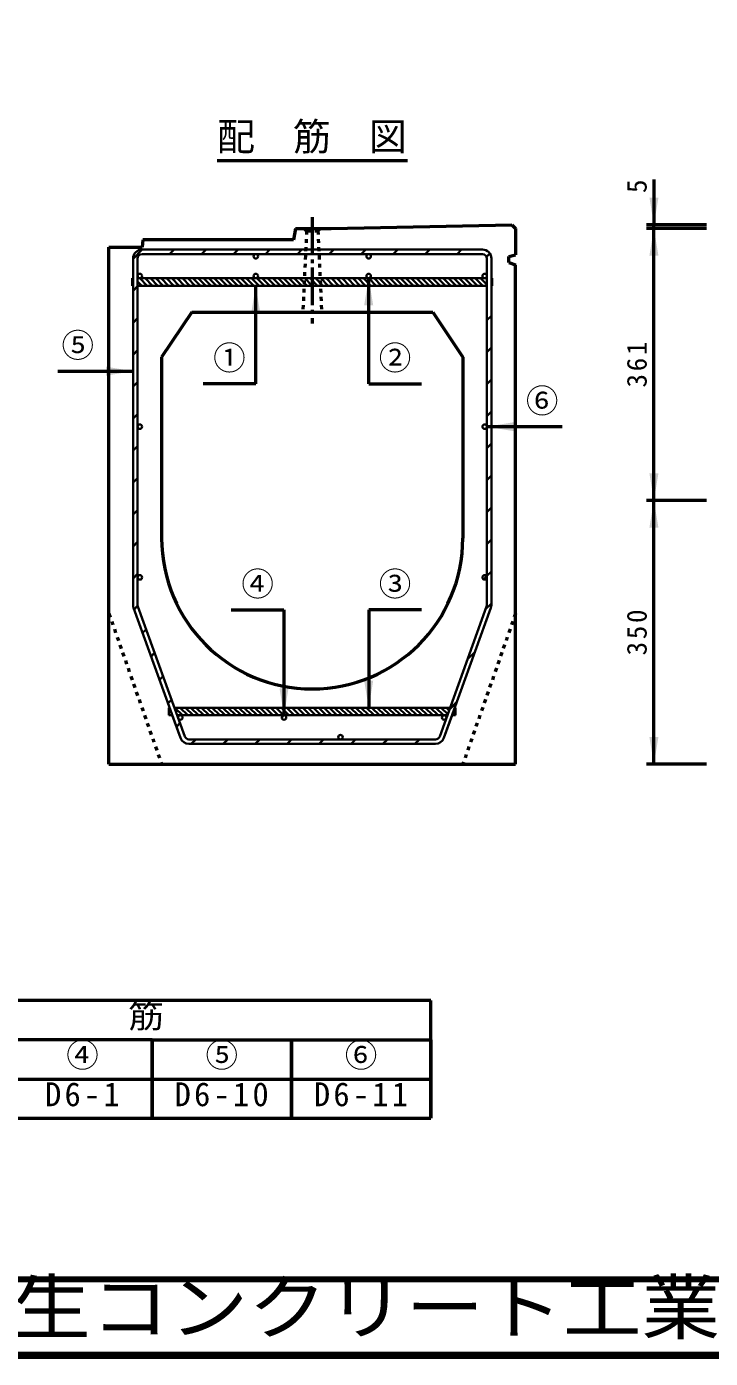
# Model space of a CAD drawing. Units: millimetres, scale not verified. Extents: x 100 to 4105, y 100 to 2870.
# Drawn here: x 1020 to 1928, y 100 to 1867 of the extents above; entities that cross this region are included whole.
import ezdxf
from ezdxf.enums import TextEntityAlignment as Align

# ---------------------------------------------------------------- set-up
doc = ezdxf.new("R2010")
doc.units = ezdxf.units.MM
doc.header["$LTSCALE"] = 5
doc.linetypes.add('USER1', pattern=[2.2, 1, -1.2])
doc.linetypes.add('USER2', pattern=[13.4, 10, -1.2, 1, -1.2])
doc.layers.add('V-nasSTD', color=7, linetype='Continuous', lineweight=35)
doc.styles.add('ＭＳ ゴシック', font='')
doc.styles.get('ＭＳ ゴシック').set_extended_font_data('MS Gothic')

msp = doc.modelspace()

# ---------------------------------------------------------------- hatches: boundary and pattern name
at = {"layer": 'V-nasSTD'}
for points in [[(1847.262, 1640.397), (1853.262, 1604.397), (1859.262, 1640.397)], [(1859.262, 1563.397), (1853.262, 1599.397), (1847.262, 1563.397)], [(1318.422, 1487.35), (1324.422, 1523.35), (1330.422, 1487.35)], [(1480.422, 1497.35), (1474.422, 1533.35), (1468.422, 1497.35)], [(1125.422, 1404.051), (1161.422, 1410.051), (1125.422, 1416.051)], [(1667.422, 1330.35), (1631.422, 1336.35), (1667.422, 1342.35)], [(1847.262, 1274.397), (1853.262, 1238.397), (1859.262, 1274.397)], [(1859.262, 1202.397), (1853.262, 1238.397), (1847.262, 1202.397)], [(1480.422, 999.35), (1474.422, 963.35), (1468.422, 999.35)], [(1355.922, 989.35), (1361.922, 953.35), (1367.922, 989.35)], [(1847.262, 924.397), (1853.262, 888.397), (1859.262, 924.397)]]:
    msp.add_hatch(color=256, dxfattribs=at).paths.add_polyline_path(points)

# ---------------------------------------------------------------- linework, layer by layer
at = {"layer": 'V-nasSTD', "lineweight": 50}
for p, q in [((1273.019, 1689.397), (1525.826, 1689.397)), ((1853.262, 1664.397), (1853.262, 1604.397)), ((1377.422, 1599.397), (1374.422, 1584.397)), ((1377.422, 1599.397), (1424.422, 1599.397)), ((1424.422, 1599.397), (1664.422, 1604.397)), ((1664.422, 1604.397), (1669.422, 1599.397)), ((1669.422, 1599.397), (1669.422, 1564.412)), ((1923.262, 1604.397), (1843.262, 1604.397)), ((1923.262, 1599.397), (1843.262, 1599.397)), ((1853.262, 1599.397), (1853.262, 1604.397)), ((1853.262, 1238.397), (1853.262, 1599.397)), ((1129.422, 888.397), (1129.422, 1574.397)), ((1129.422, 1574.397), (1173.422, 1574.397)), ((1174.422, 1584.397), (1173.422, 1574.397)), ((1374.422, 1584.397), (1174.422, 1584.397)), ((1660.422, 1562.397), (1669.422, 1564.412)), ((1660.422, 1554.397), (1660.422, 1562.397)), ((1660.422, 1554.397), (1669.422, 1551.039)), ((1669.422, 888.397), (1669.422, 1551.039)), ((1324.422, 1393.35), (1324.422, 1523.35)), ((1474.422, 1393.35), (1474.422, 1533.35)), ((1239.422, 1488.397), (1199.422, 1428.397)), ((1239.422, 1488.397), (1559.422, 1488.397)), ((1559.422, 1488.397), (1599.422, 1428.397)), ((1199.422, 1428.397), (1199.422, 1188.397)), ((1599.422, 1428.397), (1599.422, 1188.397)), ((1061.422, 1410.051), (1161.422, 1410.051)), ((1324.422, 1393.35), (1254.422, 1393.35)), ((1474.422, 1393.35), (1544.422, 1393.35)), ((1731.422, 1336.35), (1631.422, 1336.35)), ((1923.262, 1238.397), (1843.262, 1238.397)), ((1853.262, 888.397), (1853.262, 1238.397)), ((1291.922, 1093.35), (1361.922, 1093.35)), ((1361.922, 1093.35), (1361.922, 953.35)), ((1474.422, 1093.35), (1474.422, 963.35)), ((1544.422, 1093.35), (1474.422, 1093.35)), ((1129.422, 888.397), (1669.422, 888.397)), ((1923.262, 888.397), (1843.262, 888.397)), ((1186.803, 574.682), (1001.803, 574.682)), ((1371.803, 574.682), (1186.803, 574.682)), ((1556.803, 574.682), (1371.803, 574.682)), ((1556.803, 522.682), (1556.803, 574.682)), ((1186.803, 522.682), (1001.803, 522.682)), ((1186.803, 470.682), (1186.803, 522.682)), ((1186.803, 522.682), (1371.803, 522.682)), ((1186.803, 470.682), (1186.803, 522.682)), ((1186.803, 522.682), (1186.803, 470.682)), ((1371.803, 470.682), (1371.803, 522.682)), ((1371.803, 470.682), (1371.803, 522.682)), ((1371.803, 522.682), (1556.803, 522.682)), ((1371.803, 470.682), (1371.803, 522.682)), ((1371.803, 522.682), (1371.803, 470.682)), ((1556.803, 470.682), (1556.803, 522.682)), ((1556.803, 470.682), (1556.803, 522.682)), ((1556.803, 522.682), (1556.803, 470.682)), ((1001.803, 470.682), (1186.803, 470.682)), ((1186.803, 418.682), (1186.803, 470.682)), ((1186.803, 470.682), (1371.803, 470.682)), ((1186.803, 418.682), (1186.803, 470.682)), ((1186.803, 470.682), (1186.803, 418.682)), ((1371.803, 418.682), (1371.803, 470.682)), ((1371.803, 418.682), (1371.803, 470.682)), ((1371.803, 470.682), (1556.803, 470.682)), ((1371.803, 418.682), (1371.803, 470.682)), ((1371.803, 470.682), (1371.803, 418.682)), ((1556.803, 418.682), (1556.803, 470.682)), ((1556.803, 418.682), (1556.803, 470.682)), ((1556.803, 470.682), (1556.803, 418.682)), ((1001.803, 418.682), (1186.803, 418.682)), ((1186.803, 418.682), (1371.803, 418.682)), ((1371.803, 418.682), (1556.803, 418.682))]:
    msp.add_line(p, q, dxfattribs=at)
at = {"layer": 'V-nasSTD', "linetype": 'USER2', "lineweight": 50}
msp.add_line((1399.422, 1614.397), (1399.422, 1473.397), dxfattribs=at)
at = {"layer": 'V-nasSTD', "linetype": 'USER1', "lineweight": 50}
for p, q in [((1391.922, 1596.397), (1386.922, 1488.397)), ((1391.922, 1596.397), (1388.922, 1599.397)), ((1388.922, 1599.397), (1409.922, 1599.397)), ((1391.922, 1596.397), (1406.922, 1596.397)), ((1406.922, 1596.397), (1409.922, 1599.397)), ((1406.922, 1596.397), (1411.922, 1488.397)), ((1129.422, 1088.397), (1199.422, 888.397)), ((1669.422, 1088.397), (1599.422, 888.397))]:
    msp.add_line(p, q, dxfattribs=at)
at = {"layer": 'V-nasSTD'}
for p, q in [((1173.577, 1571.35), (1161.422, 1559.195)), ((1161.422, 1559.35), (1161.422, 1099.925)), ((1167.422, 1559.35), (1167.422, 1099.925)), ((1167.422, 1099.925), (1167.422, 1559.35)), ((1173.422, 1571.35), (1625.422, 1571.35)), ((1625.422, 1565.35), (1173.422, 1565.35)), ((1173.422, 1565.35), (1625.422, 1565.35)), ((1216.003, 1571.35), (1210.003, 1565.35)), ((1258.429, 1571.35), (1252.429, 1565.35)), ((1300.856, 1571.35), (1294.856, 1565.35)), ((1343.282, 1571.35), (1337.282, 1565.35)), ((1385.709, 1571.35), (1379.709, 1565.35)), ((1428.135, 1571.35), (1422.135, 1565.35)), ((1470.562, 1571.35), (1464.562, 1565.35)), ((1512.988, 1571.35), (1506.988, 1565.35)), ((1555.414, 1571.35), (1549.414, 1565.35)), ((1597.841, 1571.35), (1591.841, 1565.35)), ((1635.21, 1566.293), (1630.842, 1561.924)), ((1631.422, 1099.925), (1631.422, 1559.35)), ((1631.422, 1559.35), (1631.422, 1099.925)), ((1637.422, 1099.925), (1637.422, 1559.35)), ((1637.422, 1523.35), (1637.422, 1559.35)), ((1637.422, 1559.35), (1637.422, 1533.35)), ((1160.422, 1533.35), (1160.422, 1523.35)), ((1161.422, 1533.35), (1160.422, 1533.35)), ((1160.422, 1523.35), (1160.422, 1533.35)), ((1160.422, 1533.35), (1161.422, 1533.35)), ((1160.422, 1529.148), (1161.422, 1528.148)), ((1160.422, 1523.35), (1161.422, 1523.35)), ((1161.422, 1523.35), (1160.422, 1523.35)), ((1167.422, 1522.769), (1161.422, 1516.769)), ((1631.422, 1533.35), (1167.422, 1533.35)), ((1170.422, 1533.35), (1167.422, 1533.35)), ((1167.422, 1529.219), (1173.292, 1523.35)), ((1631.422, 1523.35), (1167.422, 1523.35)), ((1167.422, 1523.35), (1388.541, 1523.35)), ((1170.363, 1533.35), (1180.363, 1523.35)), ((1324.422, 1533.35), (1170.422, 1533.35)), ((1177.434, 1533.35), (1187.434, 1523.35)), ((1184.505, 1533.35), (1194.505, 1523.35)), ((1191.576, 1533.35), (1201.576, 1523.35)), ((1198.648, 1533.35), (1208.648, 1523.35)), ((1205.719, 1533.35), (1215.719, 1523.35)), ((1212.79, 1533.35), (1222.79, 1523.35)), ((1219.861, 1533.35), (1229.861, 1523.35)), ((1226.932, 1533.35), (1236.932, 1523.35)), ((1234.003, 1533.35), (1244.003, 1523.35)), ((1241.074, 1533.35), (1251.074, 1523.35)), ((1248.145, 1533.35), (1258.145, 1523.35)), ((1255.216, 1533.35), (1265.216, 1523.35)), ((1262.287, 1533.35), (1272.287, 1523.35)), ((1269.358, 1533.35), (1279.358, 1523.35)), ((1276.429, 1533.35), (1286.429, 1523.35)), ((1283.5, 1533.35), (1293.5, 1523.35)), ((1290.571, 1533.35), (1300.571, 1523.35)), ((1297.642, 1533.35), (1307.642, 1523.35)), ((1304.714, 1533.35), (1314.714, 1523.35)), ((1311.785, 1533.35), (1321.785, 1523.35)), ((1318.856, 1533.35), (1328.856, 1523.35)), ((1389.004, 1533.35), (1324.422, 1533.35)), ((1325.927, 1533.35), (1335.927, 1523.35)), ((1332.998, 1533.35), (1342.998, 1523.35)), ((1340.069, 1533.35), (1350.069, 1523.35)), ((1347.14, 1533.35), (1357.14, 1523.35)), ((1354.211, 1533.35), (1364.211, 1523.35)), ((1361.282, 1533.35), (1371.282, 1523.35)), ((1368.353, 1533.35), (1378.353, 1523.35)), ((1375.424, 1533.35), (1385.424, 1523.35)), ((1382.495, 1533.35), (1392.495, 1523.35)), ((1388.541, 1523.35), (1399.422, 1523.35)), ((1399.422, 1533.35), (1389.004, 1533.35)), ((1389.566, 1533.35), (1399.566, 1523.35)), ((1396.637, 1533.35), (1406.637, 1523.35)), ((1409.841, 1533.35), (1399.422, 1533.35)), ((1399.422, 1523.35), (1410.304, 1523.35)), ((1403.709, 1533.35), (1413.709, 1523.35)), ((1475.055, 1533.35), (1409.841, 1533.35)), ((1410.304, 1523.35), (1631.422, 1523.35)), ((1410.78, 1533.35), (1420.78, 1523.35)), ((1417.851, 1533.35), (1427.851, 1523.35)), ((1424.922, 1533.35), (1434.922, 1523.35)), ((1431.993, 1533.35), (1441.993, 1523.35)), ((1439.064, 1533.35), (1449.064, 1523.35)), ((1446.135, 1533.35), (1456.135, 1523.35)), ((1453.206, 1533.35), (1463.206, 1523.35)), ((1460.277, 1533.35), (1470.277, 1523.35)), ((1467.348, 1533.35), (1477.348, 1523.35)), ((1474.419, 1533.35), (1484.419, 1523.35)), ((1477.355, 1535.717), (1475.055, 1533.417)), ((1628.422, 1533.35), (1475.055, 1533.35)), ((1481.49, 1533.35), (1491.49, 1523.35)), ((1488.561, 1533.35), (1498.561, 1523.35)), ((1495.632, 1533.35), (1505.632, 1523.35)), ((1502.703, 1533.35), (1512.703, 1523.35)), ((1509.775, 1533.35), (1519.775, 1523.35)), ((1516.846, 1533.35), (1526.846, 1523.35)), ((1523.917, 1533.35), (1533.917, 1523.35)), ((1530.988, 1533.35), (1540.988, 1523.35)), ((1538.059, 1533.35), (1548.059, 1523.35)), ((1545.13, 1533.35), (1555.13, 1523.35)), ((1552.201, 1533.35), (1562.201, 1523.35)), ((1559.272, 1533.35), (1569.272, 1523.35)), ((1566.343, 1533.35), (1576.343, 1523.35)), ((1573.414, 1533.35), (1583.414, 1523.35)), ((1580.485, 1533.35), (1590.485, 1523.35)), ((1587.556, 1533.35), (1597.556, 1523.35)), ((1594.627, 1533.35), (1604.627, 1523.35)), ((1601.698, 1533.35), (1611.698, 1523.35)), ((1608.769, 1533.35), (1618.769, 1523.35)), ((1615.841, 1533.35), (1625.841, 1523.35)), ((1622.912, 1533.35), (1631.422, 1524.839)), ((1631.422, 1533.35), (1628.422, 1533.35)), ((1629.983, 1533.35), (1631.422, 1531.91)), ((1631.422, 1523.35), (1631.422, 1533.35)), ((1637.422, 1533.35), (1638.422, 1533.35)), ((1637.422, 1533.35), (1638.422, 1533.35)), ((1637.422, 1532.981), (1638.422, 1531.981)), ((1637.422, 1525.91), (1638.422, 1524.91)), ((1637.422, 1523.35), (1638.422, 1523.35)), ((1638.422, 1523.35), (1637.422, 1523.35)), ((1638.422, 1533.35), (1638.422, 1523.35)), ((1638.422, 1533.35), (1638.422, 1523.35)), ((1167.422, 1480.343), (1161.422, 1474.343)), ((1637.422, 1483.652), (1631.422, 1477.652)), ((1167.422, 1437.916), (1161.422, 1431.916)), ((1637.422, 1441.226), (1631.422, 1435.226)), ((1637.422, 1398.799), (1631.422, 1392.799)), ((1167.422, 1395.49), (1161.422, 1389.49)), ((1167.422, 1353.063), (1161.422, 1347.063)), ((1631.422, 1350.373), (1637.422, 1356.373)), ((1167.422, 1310.637), (1161.422, 1304.637)), ((1631.422, 1307.947), (1637.422, 1313.947)), ((1167.422, 1268.211), (1161.422, 1262.211)), ((1631.422, 1265.52), (1637.422, 1271.52)), ((1167.422, 1225.784), (1161.422, 1219.784)), ((1631.422, 1223.094), (1637.422, 1229.094)), ((1631.422, 1180.667), (1637.422, 1186.667)), ((1167.422, 1183.358), (1161.422, 1177.358)), ((1167.422, 1140.931), (1161.422, 1134.931)), ((1631.024, 1137.843), (1626.929, 1133.748)), ((1631.422, 1138.241), (1637.422, 1144.241)), ((1224.455, 923.274), (1162.136, 1095.849)), ((1167.561, 1098.643), (1162.834, 1093.916)), ((1230.098, 925.312), (1167.779, 1097.887)), ((1230.098, 925.312), (1167.779, 1097.887)), ((1568.747, 925.312), (1631.066, 1097.887)), ((1631.066, 1097.887), (1568.747, 925.312)), ((1574.39, 923.274), (1636.709, 1095.849)), ((1629.693, 1094.085), (1637.422, 1101.814)), ((1178.777, 1067.433), (1174.09, 1062.746)), ((1190.033, 1036.262), (1185.346, 1031.575)), ((1605.713, 1027.678), (1615.697, 1037.663)), ((1201.289, 1005.092), (1196.602, 1000.405)), ((1212.544, 973.921), (1207.858, 969.235)), ((1208.983, 963.35), (1209.983, 963.35)), ((1208.983, 963.35), (1208.983, 953.35)), ((1208.983, 953.35), (1208.983, 963.35)), ((1208.983, 963.35), (1209.983, 963.35)), ((1208.983, 960.377), (1212.228, 957.132)), ((1209.983, 963.35), (1224.455, 923.274)), ((1216.362, 963.35), (1582.483, 963.35)), ((1582.483, 963.35), (1216.362, 963.35)), ((1217.104, 963.35), (1227.104, 953.35)), ((1224.175, 963.35), (1234.175, 953.35)), ((1231.246, 963.35), (1241.246, 953.35)), ((1238.317, 963.35), (1248.317, 953.35)), ((1245.389, 963.35), (1255.389, 953.35)), ((1252.46, 963.35), (1262.46, 953.35)), ((1259.531, 963.35), (1269.531, 953.35)), ((1266.602, 963.35), (1276.602, 953.35)), ((1273.673, 963.35), (1283.673, 953.35)), ((1280.744, 963.35), (1290.744, 953.35)), ((1287.815, 963.35), (1297.815, 953.35)), ((1294.886, 963.35), (1304.886, 953.35)), ((1301.957, 963.35), (1311.957, 953.35)), ((1309.028, 963.35), (1319.028, 953.35)), ((1316.099, 963.35), (1326.099, 953.35)), ((1323.17, 963.35), (1333.17, 953.35)), ((1330.241, 963.35), (1340.241, 953.35)), ((1337.312, 963.35), (1347.312, 953.35)), ((1344.383, 963.35), (1354.383, 953.35)), ((1351.455, 963.35), (1361.455, 953.35)), ((1358.526, 963.35), (1368.526, 953.35)), ((1365.597, 963.35), (1375.597, 953.35)), ((1372.668, 963.35), (1382.668, 953.35)), ((1379.739, 963.35), (1389.739, 953.35)), ((1386.81, 963.35), (1396.81, 953.35)), ((1393.881, 963.35), (1403.881, 953.35)), ((1400.952, 963.35), (1410.952, 953.35)), ((1408.023, 963.35), (1418.023, 953.35)), ((1415.094, 963.35), (1425.094, 953.35)), ((1422.165, 963.35), (1432.165, 953.35)), ((1429.236, 963.35), (1439.236, 953.35)), ((1436.307, 963.35), (1446.307, 953.35)), ((1443.378, 963.35), (1453.378, 953.35)), ((1450.449, 963.35), (1460.449, 953.35)), ((1457.521, 963.35), (1467.521, 953.35)), ((1464.592, 963.35), (1474.592, 953.35)), ((1471.663, 963.35), (1481.663, 953.35)), ((1478.734, 963.35), (1488.734, 953.35)), ((1485.805, 963.35), (1495.805, 953.35)), ((1492.876, 963.35), (1502.876, 953.35)), ((1499.947, 963.35), (1509.947, 953.35)), ((1507.018, 963.35), (1517.018, 953.35)), ((1514.089, 963.35), (1524.089, 953.35)), ((1521.16, 963.35), (1531.16, 953.35)), ((1528.231, 963.35), (1538.231, 953.35)), ((1535.302, 963.35), (1545.302, 953.35)), ((1542.373, 963.35), (1552.373, 953.35)), ((1549.444, 963.35), (1559.444, 953.35)), ((1556.516, 963.35), (1566.516, 953.35)), ((1563.587, 963.35), (1573.587, 953.35)), ((1570.658, 963.35), (1579.346, 954.662)), ((1574.39, 923.274), (1588.862, 963.35)), ((1577.729, 963.35), (1581.222, 959.857)), ((1581.732, 961.272), (1591.717, 971.257)), ((1586.717, 957.41), (1589.862, 954.265)), ((1588.593, 962.605), (1589.862, 961.336)), ((1588.862, 963.35), (1589.862, 963.35)), ((1588.862, 963.35), (1589.862, 963.35)), ((1589.862, 963.35), (1589.862, 953.35)), ((1589.862, 963.35), (1589.862, 953.35)), ((1208.983, 953.35), (1213.594, 953.35)), ((1213.594, 953.35), (1208.983, 953.35)), ((1224.455, 923.274), (1213.594, 953.35)), ((1219.114, 938.064), (1223.8, 942.751)), ((1219.939, 953.444), (1220.033, 953.35)), ((1219.973, 953.35), (1578.872, 953.35)), ((1219.973, 953.35), (1224.246, 953.35)), ((1224.246, 953.35), (1361.668, 953.35)), ((1361.668, 953.339), (1358.933, 950.605)), ((1361.668, 953.35), (1573.66, 953.35)), ((1573.66, 953.199), (1571.75, 951.289)), ((1573.66, 953.35), (1578.872, 953.35)), ((1585.251, 953.35), (1574.39, 923.274)), ((1589.862, 953.35), (1585.251, 953.35)), ((1589.862, 953.35), (1585.251, 953.35)), ((1235.741, 921.35), (1563.104, 921.35)), ((1563.104, 921.35), (1235.741, 921.35)), ((1238.826, 915.35), (1244.826, 921.35)), ((1281.252, 915.35), (1287.252, 921.35)), ((1323.678, 915.35), (1329.678, 921.35)), ((1366.105, 915.35), (1372.105, 921.35)), ((1408.531, 915.35), (1414.531, 921.35)), ((1450.958, 915.35), (1456.958, 921.35)), ((1493.384, 915.35), (1499.384, 921.35)), ((1535.81, 915.35), (1541.81, 921.35)), ((1235.741, 915.35), (1563.104, 915.35))]:
    msp.add_line(p, q, dxfattribs=at)
at = {"layer": 'V-nasSTD', "lineweight": 100}
for p, q in [((105, 205), (4100, 205)), ((105, 105), (4100, 105))]:
    msp.add_line(p, q, dxfattribs=at)
at = {"layer": 'V-nasSTD', "lineweight": 13}
msp.add_lwpolyline([(100, 100), (100, 2870), (4105, 2870), (4105, 100)], close=True, dxfattribs=at)
at = {"layer": 'V-nasSTD'}
for centre in [(1324.422, 1562.35), (1474.422, 1562.35), (1170.422, 1536.35), (1324.422, 1536.35), (1474.422, 1536.35), (1628.422, 1536.35), (1170.422, 1336.35), (1628.422, 1336.35), (1170.422, 1136.35), (1628.422, 1136.35), (1224.246, 950.35), (1361.922, 950.35), (1574.599, 950.35), (1436.922, 924.35)]:
    msp.add_circle(centre, 3, dxfattribs=at)
for centre, radius, start, end in [((1173.422, 1559.35), 12, 90, 180), ((1173.422, 1559.35), 6, 90, 180), ((1173.422, 1559.35), 6, 90, 180), ((1625.422, 1559.35), 12, 0, 90), ((1625.422, 1559.35), 6, 0, 90), ((1625.422, 1559.35), 6, 0, 90), ((1173.422, 1099.925), 12, 180, 199.85521), ((1173.422, 1099.925), 6, 180, 199.85521), ((1173.422, 1099.925), 6, 180, 199.85522), ((1625.422, 1099.925), 6, 340.14479, 0), ((1625.422, 1099.925), 6, 340.14479, 0.00002), ((1625.422, 1099.925), 12, 340.14479, 0), ((1235.741, 927.35), 12, 199.85521, 270), ((1235.741, 927.35), 6, 199.85521, 270), ((1235.741, 927.35), 6, 199.85521, 270), ((1563.104, 927.35), 6, 270, 340.14479), ((1563.104, 927.35), 6, 270, 340.14479), ((1563.104, 927.35), 12, 270, 340.14479)]:
    msp.add_arc(centre, radius, start, end, dxfattribs=at)
at = {"layer": 'V-nasSTD', "lineweight": 50}
for start, end in [(180, 270), (270, 0)]:
    msp.add_arc((1399.422, 1188.397), 200, start, end, dxfattribs=at)

# ---------------------------------------------------------------- texts
at = {"layer": 'V-nasSTD', "style": 'ＭＳ ゴシック'}
for s, height, p in [('配\u3000筋\u3000図', 36.95, (1273.019, 1739.797)), ('⑤', 31.67, (1066.422, 1460.251)), ('①', 31.67, (1267.822, 1443.55)), ('②', 31.67, (1487.822, 1443.55)), ('⑥', 31.67, (1683.222, 1386.55)), ('④', 31.67, (1305.322, 1143.55)), ('③', 31.67, (1487.822, 1143.55)), ('④', 31.67, (1072.703, 518.282)), ('⑤', 31.67, (1257.703, 518.282)), ('⑥', 31.67, (1442.703, 518.282))]:
    msp.add_text(s, height=height, dxfattribs=at).set_placement(p, align=Align.TOP_LEFT)
msp.add_text('5', height=26.39, rotation=90, dxfattribs=at).set_placement((1817.262, 1646.397), align=Align.TOP_LEFT)
at = {"layer": 'V-nasSTD', "style": 'ＭＳ ゴシック', "width": 1.1}
for s, height, p in [('配\u3000\u3000\u3000\u3000   \u3000筋', 31.67, (798.763, 570.282)), ('株式会社船生コンクリート工業', 69.65, (478.279, 202.55))]:
    msp.add_text(s, height=height, dxfattribs=at).set_placement(p, align=Align.TOP_LEFT)
at = {"layer": 'V-nasSTD', "char_height": 26.39, "attachment_point": 1, "rotation": 90, "style": 'ＭＳ ゴシック'}
for s, insert in [('\\T1.2;361', (1817.262, 1388.297)), ('\\T1.2;350', (1817.262, 1032.797))]:
    msp.add_mtext(s, dxfattribs=dict(at, insert=insert))
at = {"layer": 'V-nasSTD', "char_height": 31.67, "attachment_point": 1, "style": 'ＭＳ ゴシック'}
for s, insert in [('\\T1.2;D6-1', (1044.623, 466.282)), ('\\T1.2;D6-10', (1216.663, 466.282)), ('\\T1.2;D6-11', (1401.663, 466.282))]:
    msp.add_mtext(s, dxfattribs=dict(at, insert=insert))

doc.saveas('drawing.dxf')
